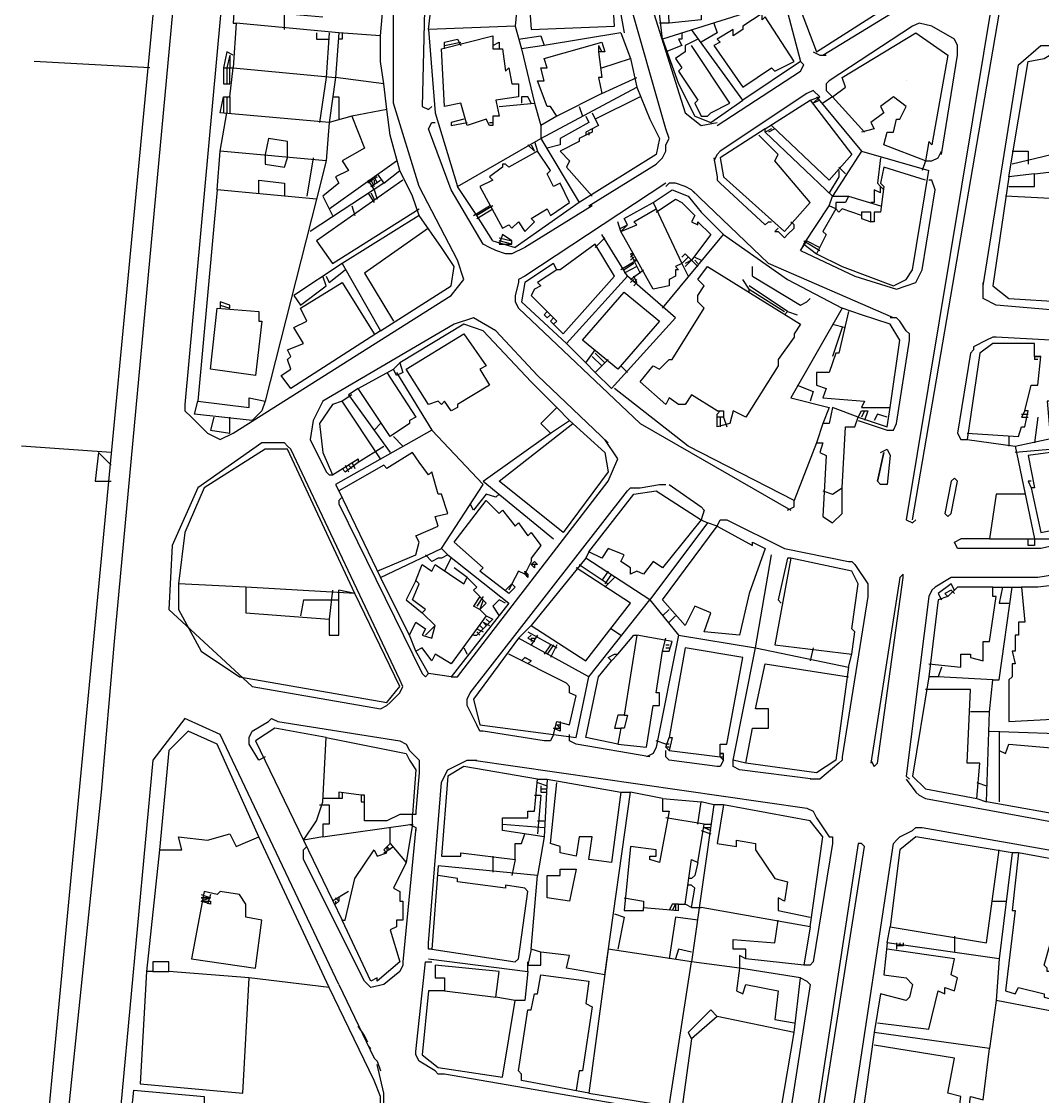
# Model space of a CAD drawing. Extents: x 636135 to 636995, y 811025 to 813508.
# Drawn here: x 636195 to 636513.5, y 812115 to 812450.5 of the extents above; entities that cross this region are included whole.
import ezdxf

# ---------------------------------------------------------------- set-up
doc = ezdxf.new("R2010")
doc.units = 0
for name, color, linetype in [('BLOCK', 7, 'CONTINUOUS'), ('BUILD', 3, 'CONTINUOUS'), ('ROADFAC', 4, 'CONTINUOUS')]:
    doc.layers.add(name, color=color, linetype=linetype)

msp = doc.modelspace()

# ---------------------------------------------------------------- linework, layer by layer
at = {"layer": 'BLOCK'}
for points in [[(636262, 812506), (636246, 812331)], [(636330, 812506), (636321, 812467), (636320, 812424)], [(636396, 812412), (636397, 812414), (636396, 812417), (636384, 812459), (636387, 812506)], [(636397, 812506), (636395, 812506), (636395, 812504), (636391, 812457), (636402, 812422), (636407, 812418), (636412, 812419)], [(636311, 812425), (636311, 812443), (636311, 812459)], [(636445, 812440), (636468, 812454)], [(636473, 812449), (636447, 812432)], [(636479, 812449), (636475, 812450), (636473, 812449)], [(636486, 812445), (636479, 812449)], [(636487, 812440), (636487, 812443), (636486, 812445)], [(636442, 812441), (636444, 812440), (636446, 812440)], [(636506, 812437), (636513, 812443), (636521, 812443)], [(636438, 812435), (636439, 812437), (636438, 812438)], [(636482, 812409), (636487, 812440)], [(636495, 812368), (636506, 812437)], [(636412, 812418), (636438, 812435)], [(636447, 812432), (636446, 812431), (636446, 812429)], [(636440, 812428), (636413, 812410)], [(636444, 812427), (636442, 812429), (636440, 812428)], [(636446, 812429), (636448, 812427)], [(636331, 812376), (636319, 812399), (636311, 812425)], [(636320, 812424), (636322, 812423), (636323, 812424)], [(636339, 812381), (636329, 812398), (636322, 812417), (636323, 812419), (636324, 812419)], [(636393, 812406), (636395, 812408), (636396, 812410)], [(636396, 812410), (636396, 812412)], [(636413, 812410), (636412, 812409), (636411, 812407)], [(636479, 812407), (636481, 812408), (636482, 812410)], [(636411, 812408), (636412, 812402)], [(636477, 812407), (636479, 812407)], [(636373, 812393), (636372, 812393), (636393, 812406)], [(636396, 812400), (636352, 812371)], [(636399, 812400), (636397, 812400), (636396, 812399)], [(636402, 812399), (636399, 812400)], [(636412, 812402), (636412, 812401), (636413, 812400)], [(636413, 812400), (636427, 812387)], [(636480, 812398), (636479, 812401), (636478, 812401)], [(636405, 812397), (636404, 812398), (636402, 812399)], [(636467, 812358), (636428, 812375), (636404, 812398)], [(636476, 812373), (636480, 812398)], [(636373, 812393), (636352, 812380)], [(636427, 812387), (636428, 812388), (636429, 812388)], [(636436, 812386), (636436, 812387), (636435, 812388)], [(636431, 812386), (636430, 812385), (636431, 812385)], [(636431, 812385), (636433, 812383)], [(636433, 812383), (636433, 812383), (636434, 812384)], [(636436, 812386), (636434, 812384)], [(636343, 812379), (636341, 812380), (636339, 812381)], [(636352, 812380), (636348, 812378), (636346, 812378)], [(636438, 812379), (636440, 812382)], [(636439, 812381), (636438, 812379)], [(636346, 812378), (636343, 812379)], [(636438, 812379), (636455, 812371), (636468, 812367), (636474, 812369), (636476, 812373)], [(636329, 812365), (636333, 812370), (636331, 812376)], [(636352, 812371), (636350, 812370), (636350, 812369)], [(636350, 812369), (636349, 812365)], [(636499, 812362), (636495, 812364), (636495, 812369)], [(636261, 812322), (636329, 812365)], [(636349, 812365), (636349, 812363), (636350, 812361)], [(636350, 812361), (636388, 812325), (636435, 812298)], [(636522, 812360), (636499, 812362)], [(636343, 812354), (636336, 812358), (636330, 812356)], [(636469, 812357), (636468, 812358), (636466, 812358)], [(636471, 812354), (636469, 812357)], [(636541, 812357), (636516, 812351), (636499, 812352)], [(636330, 812356), (636289, 812332)], [(636378, 812319), (636356, 812340), (636343, 812354)], [(636472, 812351), (636472, 812353), (636471, 812354)], [(636468, 812325), (636472, 812351)], [(636496, 812351), (636492, 812349)], [(636499, 812352), (636498, 812352), (636496, 812351)], [(636491, 812347), (636487, 812322)], [(636492, 812349), (636492, 812348), (636491, 812347)], [(636246, 812331), (636246, 812329), (636248, 812327)], [(636289, 812332), (636286, 812326), (636285, 812320)], [(636248, 812327), (636253, 812322)], [(636456, 812326), (636465, 812323)], [(636465, 812323), (636467, 812323), (636468, 812325)], [(636253, 812322), (636257, 812320), (636261, 812322)], [(636285, 812320), (636290, 812310)], [(636378, 812307), (636381, 812314), (636377, 812320)], [(636487, 812322), (636488, 812320), (636490, 812320)], [(636270, 812319), (636250, 812305)], [(636272, 812319), (636271, 812319), (636270, 812319)], [(636278, 812318), (636277, 812319), (636272, 812319)], [(636279, 812317), (636278, 812318), (636277, 812319)], [(636313, 812245), (636279, 812317)], [(636290, 812310), (636291, 812309), (636292, 812309)], [(636331, 812246), (636378, 812307)], [(636388, 812305), (636394, 812306)], [(636394, 812306), (636395, 812306), (636396, 812306)], [(636397, 812306), (636407, 812299)], [(636250, 812305), (636242, 812287)], [(636335, 812241), (636384, 812304)], [(636384, 812304), (636385, 812305), (636388, 812305)], [(636295, 812302), (636294, 812301), (636294, 812300)], [(636294, 812300), (636320, 812247)], [(636434, 812298), (636436, 812299), (636436, 812301)], [(636569, 812301), (636531, 812290), (636513, 812286), (636487, 812286)], [(636407, 812299), (636408, 812298), (636407, 812295)], [(636412, 812293), (636413, 812295), (636415, 812295)], [(636415, 812295), (636433, 812286), (636453, 812282)], [(636242, 812287), (636241, 812267), (636267, 812243)], [(636487, 812286), (636486, 812288), (636488, 812289)], [(636549, 812284), (636531, 812280), (636512, 812277), (636485, 812277), (636480, 812274)], [(636453, 812282), (636454, 812282), (636455, 812281)], [(636455, 812281), (636459, 812275)], [(636459, 812275), (636459, 812273), (636459, 812271)], [(636480, 812274), (636479, 812273), (636478, 812271)], [(636459, 812271), (636451, 812221)], [(636478, 812271), (636471, 812215)], [(636320, 812247), (636321, 812246), (636322, 812247)], [(636329, 812246), (636330, 812246), (636331, 812246)], [(636267, 812243), (636307, 812236)], [(636313, 812241), (636314, 812243), (636313, 812245)], [(636310, 812238), (636313, 812241)], [(636334, 812237), (636334, 812239), (636335, 812241)], [(636307, 812236), (636309, 812237), (636310, 812238)], [(636337, 812231), (636334, 812237)], [(636257, 812228), (636246, 812233), (636236, 812220)], [(636272, 812232), (636273, 812233), (636275, 812232)], [(636266, 812225), (636266, 812227), (636267, 812229)], [(636267, 812229), (636272, 812232)], [(636275, 812232), (636313, 812226)], [(636339, 812229), (636338, 812229), (636337, 812231)], [(636358, 812226), (636339, 812229)], [(636294, 812150), (636257, 812228)], [(636313, 812226), (636315, 812225), (636316, 812223)], [(636361, 812228), (636360, 812226), (636358, 812226)], [(636368, 812225), (636366, 812226), (636366, 812228)], [(636271, 812221), (636269, 812220), (636266, 812225)], [(636316, 812223), (636319, 812220)], [(636391, 812221), (636368, 812225)], [(636393, 812224), (636392, 812222), (636390, 812221)], [(636397, 812220), (636396, 812221), (636396, 812223)], [(636236, 812220), (636224, 812091)], [(636319, 812220), (636319, 812219), (636319, 812216)], [(636328, 812217), (636334, 812220)], [(636334, 812220), (636335, 812220), (636337, 812220)], [(636336, 812220), (636440, 812205)], [(636412, 812218), (636397, 812220)], [(636414, 812220), (636413, 812218), (636412, 812218)], [(636419, 812217), (636417, 812218), (636417, 812220)], [(636450, 812219), (636444, 812214)], [(636451, 812221), (636451, 812220), (636450, 812219)], [(636319, 812216), (636318, 812204)], [(636326, 812213), (636327, 812215), (636328, 812217)], [(636442, 812214), (636419, 812217)], [(636322, 812163), (636326, 812213)], [(636444, 812214), (636443, 812214), (636441, 812214)], [(636471, 812215), (636471, 812215), (636472, 812214)], [(636471, 812214), (636474, 812210)], [(636474, 812210), (636475, 812209), (636477, 812208)], [(636477, 812208), (636575, 812190)], [(636318, 812204), (636318, 812203), (636317, 812203)], [(636440, 812205), (636442, 812204), (636443, 812202)], [(636443, 812202), (636447, 812196)], [(636318, 812199), (636314, 812157)], [(636316, 812200), (636318, 812199), (636318, 812198)], [(636473, 812198), (636474, 812199), (636476, 812199)], [(636476, 812199), (636578, 812181)], [(636447, 812196), (636448, 812196), (636448, 812194)], [(636467, 812194), (636468, 812195), (636469, 812196)], [(636469, 812196), (636473, 812198)], [(636283, 812189), (636283, 812192), (636284, 812193)], [(636448, 812194), (636442, 812157)], [(636454, 812108), (636467, 812194)], [(636302, 812151), (636283, 812189)], [(636323, 812161), (636322, 812161), (636322, 812163)], [(636314, 812157), (636314, 812156), (636313, 812154)], [(636318, 812129), (636321, 812157)], [(636321, 812157), (636322, 812157), (636323, 812157)], [(636442, 812157), (636441, 812156), (636439, 812156)], [(636313, 812154), (636308, 812150)], [(636438, 812152), (636440, 812151), (636441, 812150)], [(636294, 812150), (636305, 812127)], [(636308, 812150), (636304, 812149), (636302, 812151)], [(636441, 812150), (636435, 812111)], [(636303, 812132), (636302, 812134), (636300, 812137)], [(636304, 812130), (636303, 812131)], [(636319, 812126), (636318, 812128), (636318, 812129)], [(636305, 812127), (636306, 812126), (636307, 812123)], [(636308, 812107), (636308, 812116), (636306, 812125)], [(636324, 812123), (636319, 812126)], [(636327, 812122), (636325, 812122), (636324, 812123)], [(636425, 812105), (636327, 812122)]]:
    msp.add_lwpolyline(points, dxfattribs=at)
at = {"layer": 'BUILD'}
for points in [[(636395, 812445), (636393, 812462), (636393, 812478)], [(636429, 812475), (636433, 812457), (636395, 812445)], [(636396, 812474), (636406, 812474), (636406, 812472), (636421, 812472), (636422, 812457), (636416, 812457), (636416, 812454), (636407, 812453), (636407, 812451), (636397, 812450), (636396, 812474)], [(636302, 812461), (636303, 812469), (636286, 812471), (636285, 812460), (636282, 812460), (636282, 812464), (636280, 812464), (636280, 812461), (636278, 812461), (636278, 812464), (636262, 812465), (636261, 812450), (636262, 812450)], [(636307, 812446), (636308, 812458), (636309, 812472)], [(636322, 812448), (636323, 812457), (636325, 812472)], [(636381, 812467), (636351, 812470), (636349, 812449)], [(636381, 812467), (636381, 812458), (636383, 812447)], [(636465, 812469), (636446, 812470), (636447, 812462), (636441, 812460), (636439, 812466), (636434, 812465), (636443, 812441), (636468, 812457), (636465, 812469)], [(636379, 812465), (636367, 812464), (636367, 812462), (636363, 812462), (636363, 812464), (636353, 812463), (636354, 812448), (636380, 812449), (636379, 812465)], [(636433, 812457), (636438, 812438), (636420, 812426)], [(636277, 812448), (636277, 812453), (636289, 812452)], [(636436, 812438), (636427, 812452), (636426, 812451), (636426, 812453), (636420, 812449), (636420, 812448), (636417, 812446), (636417, 812448), (636412, 812445), (636413, 812444), (636411, 812443), (636420, 812430), (636429, 812436), (636430, 812435), (636436, 812438)], [(636294, 812447), (636262, 812450), (636261, 812436), (636293, 812433)], [(636287, 812447), (636287, 812445), (636291, 812445)], [(636291, 812447), (636290, 812433)], [(636307, 812446), (636294, 812447), (636293, 812433)], [(636295, 812447), (636295, 812445), (636294, 812445)], [(636349, 812449), (636322, 812448)], [(636322, 812448), (636324, 812422), (636331, 812399)], [(636349, 812449), (636351, 812442)], [(636382, 812447), (636358, 812443)], [(636382, 812447), (636385, 812439), (636387, 812430)], [(636397, 812450), (636394, 812450)], [(636401, 812447), (636401, 812445), (636400, 812445), (636401, 812443), (636396, 812441)], [(636405, 812421), (636410, 812419), (636420, 812426), (636404, 812448)], [(636411, 812450), (636412, 812447), (636407, 812444)], [(636458, 812416), (636448, 812427), (636452, 812430), (636451, 812433), (636474, 812447), (636484, 812440), (636479, 812412), (636478, 812413), (636477, 812407), (636464, 812412), (636465, 812416), (636467, 812416), (636468, 812420), (636469, 812420), (636471, 812424), (636467, 812427), (636463, 812424), (636464, 812422), (636460, 812419), (636461, 812417), (636457, 812416)], [(636308, 812431), (636307, 812438), (636307, 812446)], [(636326, 812442), (636342, 812446), (636342, 812442), (636345, 812442), (636346, 812435), (636347, 812436), (636348, 812431), (636350, 812431), (636350, 812427), (636343, 812426), (636344, 812421), (636342, 812421), (636342, 812418), (636341, 812418), (636340, 812420), (636334, 812418), (636332, 812425), (636327, 812424), (636326, 812442)], [(636327, 812442), (636327, 812444), (636331, 812445), (636332, 812443)], [(636327, 812443), (636332, 812444)], [(636342, 812443), (636344, 812444), (636344, 812442)], [(636350, 812445), (636357, 812446), (636358, 812443)], [(636358, 812439), (636376, 812444), (636377, 812441), (636375, 812441), (636376, 812433), (636375, 812433), (636376, 812428), (636362, 812421), (636360, 812424), (636359, 812424), (636356, 812432), (636358, 812432), (636357, 812436), (636359, 812436), (636358, 812439)], [(636395, 812445), (636400, 812431), (636405, 812421)], [(636406, 812445), (636402, 812443), (636402, 812441), (636399, 812439), (636401, 812436), (636400, 812435), (636406, 812426), (636405, 812425), (636407, 812421), (636409, 812421), (636410, 812422), (636410, 812422), (636416, 812425), (636404, 812443)], [(636261, 812440), (636259, 812441), (636258, 812436), (636261, 812436)], [(636358, 812443), (636351, 812442), (636355, 812425)], [(636375, 812443), (636376, 812441)], [(636375, 812443), (636375, 812441)], [(636509, 812438), (636514, 812439), (636519, 812442)], [(636260, 812440), (636259, 812436)], [(636260, 812440), (636260, 812436)], [(636376, 812436), (636385, 812439)], [(636503, 812402), (636509, 812438)], [(636291, 812419), (636257, 812422), (636258, 812427), (636260, 812427), (636261, 812436)], [(636258, 812436), (636258, 812431), (636260, 812431)], [(636259, 812436), (636259, 812431)], [(636260, 812431), (636260, 812436)], [(636290, 812433), (636288, 812419)], [(636309, 812423), (636308, 812431), (636293, 812433), (636291, 812419)], [(636376, 812428), (636387, 812433)], [(636471, 812432), (636471, 812432)], [(636258, 812427), (636258, 812422)], [(636259, 812427), (636259, 812422)], [(636260, 812427), (636260, 812422)], [(636292, 812427), (636294, 812427), (636294, 812420)], [(636354, 812425), (636353, 812427), (636351, 812427), (636351, 812425)], [(636357, 812414), (636387, 812430)], [(636388, 812427), (636374, 812420), (636375, 812418), (636371, 812416), (636371, 812415), (636369, 812414), (636369, 812413), (636363, 812410), (636366, 812407), (636365, 812405), (636373, 812396)], [(636387, 812430), (636391, 812420), (636394, 812414)], [(636443, 812427), (636457, 812410), (636448, 812396), (636427, 812416), (636427, 812417)], [(636441, 812426), (636444, 812427)], [(636444, 812427), (636442, 812425)], [(636448, 812427), (636445, 812425)], [(636344, 812424), (636355, 812425)], [(636355, 812425), (636357, 812418)], [(636369, 812424), (636370, 812421)], [(636427, 812417), (636441, 812426), (636454, 812409), (636447, 812401), (636429, 812418)], [(636444, 812426), (636442, 812425)], [(636291, 812419), (636290, 812407), (636257, 812410), (636259, 812422)], [(636309, 812423), (636298, 812421), (636302, 812411), (636295, 812407), (636297, 812404), (636293, 812402), (636294, 812400), (636289, 812396), (636292, 812390)], [(636298, 812421), (636291, 812419)], [(636313, 812404), (636310, 812415), (636309, 812423)], [(636333, 812420), (636329, 812419), (636329, 812418), (636334, 812419)], [(636362, 812421), (636357, 812418)], [(636371, 812421), (636372, 812419), (636363, 812414), (636363, 812412), (636359, 812411)], [(636373, 812422), (636374, 812420)], [(636536, 812420), (636521, 812410), (636504, 812406)], [(636341, 812419), (636342, 812419)], [(636357, 812418), (636357, 812414)], [(636373, 812417), (636373, 812416), (636371, 812415)], [(636427, 812417), (636413, 812408), (636414, 812402), (636433, 812385), (636441, 812394), (636430, 812407), (636431, 812409), (636425, 812415)], [(636429, 812417), (636427, 812416)], [(636430, 812417), (636428, 812416)], [(636278, 812408), (636278, 812413), (636272, 812414), (636271, 812409)], [(636331, 812399), (636357, 812414), (636369, 812394)], [(636394, 812414), (636393, 812409), (636369, 812394)], [(636372, 812416), (636372, 812415)], [(636287, 812395), (636256, 812398), (636257, 812410)], [(636356, 812410), (636347, 812405), (636346, 812406), (636345, 812406), (636345, 812405), (636341, 812402), (636342, 812401), (636338, 812399), (636345, 812386), (636347, 812387), (636348, 812386), (636350, 812388), (636352, 812385), (636355, 812388), (636354, 812389), (636359, 812392), (636360, 812390), (636366, 812394), (636363, 812400), (636361, 812399), (636359, 812403), (636360, 812404), (636356, 812410)], [(636353, 812412), (636355, 812410)], [(636354, 812412), (636355, 812410)], [(636355, 812413), (636356, 812410)], [(636457, 812410), (636478, 812404)], [(636504, 812410), (636509, 812410), (636509, 812406)], [(636271, 812409), (636271, 812406), (636277, 812405), (636278, 812408)], [(636286, 812408), (636284, 812396)], [(636290, 812407), (636287, 812395)], [(636291, 812392), (636312, 812407)], [(636463, 812408), (636462, 812400), (636463, 812399)], [(636477, 812407), (636476, 812404)], [(636308, 812400), (636313, 812404)], [(636319, 812390), (636317, 812396), (636313, 812404)], [(636477, 812401), (636464, 812405), (636463, 812400), (636464, 812399), (636463, 812391), (636461, 812391), (636461, 812388), (636460, 812388), (636460, 812391), (636457, 812391), (636457, 812390), (636451, 812392), (636450, 812391), (636449, 812392), (636445, 812385), (636446, 812384), (636443, 812378)], [(636450, 812405), (636452, 812403)], [(636450, 812404), (636450, 812403)], [(636473, 812373), (636478, 812404)], [(636511, 812403), (636520, 812404)], [(636269, 812397), (636269, 812401), (636277, 812400), (636277, 812396)], [(636308, 812400), (636285, 812385)], [(636314, 812401), (636287, 812382), (636292, 812375), (636319, 812392)], [(636306, 812402), (636303, 812400)], [(636303, 812401), (636305, 812398)], [(636304, 812399), (636307, 812401)], [(636304, 812401), (636305, 812399)], [(636305, 812402), (636306, 812400)], [(636305, 812401), (636305, 812400)], [(636306, 812403), (636308, 812400)], [(636450, 812402), (636447, 812397)], [(636450, 812403), (636450, 812402)], [(636503, 812402), (636498, 812368), (636503, 812364), (636520, 812363), (636525, 812366), (636520, 812395), (636502, 812396)], [(636503, 812399), (636511, 812399), (636511, 812403), (636503, 812402)], [(636256, 812398), (636250, 812332)], [(636303, 812397), (636305, 812394)], [(636304, 812397), (636305, 812395)], [(636305, 812398), (636306, 812395)], [(636342, 812382), (636337, 812390), (636331, 812399)], [(636392, 812394), (636398, 812398), (636403, 812396)], [(636463, 812397), (636461, 812398)], [(636461, 812398), (636461, 812394)], [(636464, 812398), (636463, 812399)], [(636463, 812397), (636463, 812399)], [(636287, 812395), (636271, 812332)], [(636369, 812394), (636349, 812380)], [(636392, 812394), (636401, 812375), (636399, 812374), (636400, 812373), (636399, 812373), (636399, 812371), (636397, 812370), (636397, 812368), (636392, 812367), (636382, 812385), (636387, 812387), (636386, 812388), (636393, 812392)], [(636383, 812389), (636392, 812394)], [(636393, 812391), (636399, 812395), (636401, 812394), (636405, 812390), (636404, 812388), (636406, 812387), (636406, 812388), (636410, 812384), (636404, 812376), (636402, 812378), (636401, 812377)], [(636403, 812396), (636407, 812391), (636414, 812384)], [(636448, 812396), (636453, 812396), (636452, 812394), (636449, 812394), (636449, 812392), (636447, 812393), (636448, 812396)], [(636453, 812396), (636463, 812393)], [(636461, 812394), (636460, 812394)], [(636319, 812390), (636295, 812375), (636307, 812354), (636329, 812368), (636330, 812374)], [(636298, 812393), (636299, 812390)], [(636330, 812374), (636326, 812380), (636319, 812390)], [(636336, 812390), (636341, 812393)], [(636342, 812393), (636337, 812390)], [(636337, 812389), (636342, 812392)], [(636439, 812381), (636447, 812393)], [(636457, 812391), (636457, 812389)], [(636382, 812385), (636381, 812388)], [(636382, 812386), (636384, 812387)], [(636382, 812385), (636384, 812387)], [(636384, 812387), (636383, 812389)], [(636457, 812389), (636460, 812388)], [(636322, 812386), (636302, 812372), (636311, 812357)], [(636348, 812381), (636348, 812382), (636345, 812384), (636344, 812381), (636348, 812381)], [(636362, 812373), (636361, 812375), (636352, 812369), (636351, 812363), (636365, 812350), (636384, 812371), (636376, 812384)], [(636395, 812361), (636414, 812384)], [(636414, 812384), (636434, 812370), (636451, 812361)], [(636342, 812382), (636349, 812380)], [(636344, 812383), (636348, 812382)], [(636348, 812381), (636344, 812382)], [(636374, 812381), (636363, 812373), (636362, 812373), (636356, 812369), (636357, 812368), (636355, 812367), (636354, 812365), (636362, 812357), (636361, 812356), (636364, 812353), (636380, 812371), (636374, 812381)], [(636374, 812380), (636377, 812383)], [(636439, 812382), (636444, 812379)], [(636439, 812381), (636443, 812378)], [(636440, 812382), (636444, 812380)], [(636386, 812378), (636385, 812378)], [(636386, 812378), (636385, 812377)], [(636385, 812378), (636388, 812372)], [(636386, 812377), (636385, 812376)], [(636403, 812377), (636401, 812375)], [(636405, 812377), (636407, 812376)], [(636443, 812378), (636451, 812374), (636467, 812368), (636471, 812370), (636473, 812373)], [(636295, 812375), (636280, 812365), (636282, 812362), (636290, 812368), (636289, 812371)], [(636290, 812371), (636291, 812369), (636296, 812373)], [(636387, 812376), (636382, 812373)], [(636386, 812375), (636383, 812373)], [(636387, 812374), (636383, 812372)], [(636385, 812370), (636389, 812373)], [(636387, 812376), (636386, 812376)], [(636401, 812375), (636403, 812371)], [(636404, 812376), (636402, 812375)], [(636404, 812376), (636402, 812374)], [(636404, 812376), (636406, 812374)], [(636405, 812376), (636406, 812375)], [(636406, 812365), (636408, 812368), (636406, 812370), (636409, 812374), (636438, 812356), (636436, 812353), (636436, 812352), (636431, 812345), (636431, 812343), (636421, 812327), (636417, 812329)], [(636423, 812371), (636423, 812372), (636423, 812374)], [(636399, 812358), (636384, 812371)], [(636385, 812369), (636386, 812370)], [(636387, 812369), (636386, 812371)], [(636386, 812369), (636387, 812370)], [(636422, 812367), (636420, 812370)], [(636423, 812371), (636438, 812362)], [(636307, 812354), (636279, 812336), (636276, 812340), (636279, 812342), (636278, 812345), (636279, 812346), (636278, 812348), (636283, 812350), (636280, 812355), (636284, 812357), (636282, 812361), (636295, 812369), (636305, 812353)], [(636386, 812368), (636387, 812369)], [(636434, 812360), (636422, 812368)], [(636422, 812366), (636422, 812367)], [(636422, 812367), (636433, 812360)], [(636260, 812361), (636260, 812362), (636257, 812363), (636257, 812361)], [(636381, 812342), (636370, 812351), (636383, 812366), (636394, 812357), (636381, 812342)], [(636407, 812362), (636406, 812363), (636406, 812365)], [(636438, 812362), (636440, 812363), (636441, 812364)], [(636256, 812361), (636269, 812360), (636269, 812357), (636270, 812357), (636268, 812340), (636254, 812342), (636256, 812361)], [(636257, 812362), (636260, 812361)], [(636359, 812360), (636358, 812359)], [(636388, 812338), (636392, 812343), (636394, 812342), (636397, 812345), (636398, 812345), (636408, 812361), (636407, 812362)], [(636433, 812359), (636434, 812360)], [(636434, 812360), (636437, 812359)], [(636451, 812361), (636435, 812333), (636447, 812330), (636445, 812325)], [(636453, 812360), (636450, 812347), (636449, 812347), (636447, 812341), (636443, 812341), (636443, 812337), (636446, 812336), (636445, 812333), (636458, 812332), (636457, 812330), (636466, 812330), (636469, 812351), (636466, 812356)], [(636466, 812356), (636457, 812359), (636451, 812361)], [(636359, 812358), (636358, 812359)], [(636359, 812358), (636360, 812359)], [(636361, 812356), (636360, 812357), (636361, 812358)], [(636379, 812336), (636399, 812358)], [(636362, 812330), (636354, 812338), (636339, 812354), (636333, 812356), (636313, 812344)], [(636315, 812342), (636333, 812353), (636340, 812343), (636338, 812342), (636341, 812337), (636331, 812331), (636331, 812330), (636329, 812329), (636327, 812332), (636326, 812331), (636325, 812332), (636322, 812331), (636315, 812342)], [(636448, 812356), (636452, 812355)], [(636451, 812355), (636448, 812346)], [(636365, 812350), (636371, 812344)], [(636490, 812322), (636506, 812321), (636507, 812324), (636508, 812324), (636509, 812329), (636508, 812329), (636510, 812337), (636512, 812337), (636513, 812346), (636511, 812346), (636511, 812350), (636498, 812350), (636494, 812347), (636490, 812320), (636505, 812318), (636519, 812321), (636518, 812332), (636515, 812332), (636516, 812320)], [(636378, 812345), (636374, 812341), (636371, 812344), (636374, 812348)], [(636374, 812347), (636377, 812344)], [(636311, 812342), (636313, 812344), (636314, 812341), (636312, 812340), (636311, 812342)], [(636373, 812346), (636376, 812343)], [(636382, 812343), (636384, 812341)], [(636448, 812346), (636448, 812346)], [(636511, 812346), (636511, 812345)], [(636511, 812346), (636513, 812346)], [(636512, 812345), (636511, 812345)], [(636309, 812341), (636318, 812327), (636316, 812326), (636316, 812325), (636310, 812321), (636300, 812336), (636311, 812342)], [(636312, 812341), (636323, 812323)], [(636374, 812341), (636379, 812336)], [(636412, 812329), (636404, 812334), (636402, 812331), (636400, 812331), (636397, 812333), (636396, 812331), (636388, 812338)], [(636437, 812337), (636442, 812335), (636441, 812332)], [(636266, 812333), (636271, 812332), (636270, 812329), (636267, 812326), (636249, 812328), (636250, 812332), (636266, 812330), (636266, 812333), (636271, 812332)], [(636298, 812334), (636295, 812332)], [(636300, 812336), (636297, 812334)], [(636297, 812334), (636310, 812316)], [(636436, 812301), (636403, 812318), (636380, 812336)], [(636292, 812331), (636288, 812325), (636289, 812316)], [(636307, 812314), (636295, 812332), (636292, 812331)], [(636366, 812326), (636362, 812330), (636357, 812325), (636360, 812322), (636366, 812326)], [(636456, 812327), (636448, 812330), (636447, 812325), (636445, 812325), (636443, 812319), (636445, 812319), (636444, 812316), (636446, 812315), (636445, 812296)], [(636465, 812324), (636466, 812330)], [(636255, 812327), (636254, 812323), (636260, 812322), (636260, 812327)], [(636417, 812329), (636416, 812325), (636412, 812324)], [(636412, 812327), (636412, 812328), (636413, 812329)], [(636412, 812329), (636414, 812329), (636414, 812327)], [(636412, 812324), (636412, 812327)], [(636414, 812327), (636413, 812327), (636412, 812327)], [(636413, 812327), (636413, 812324)], [(636414, 812327), (636415, 812324)], [(636414, 812327), (636415, 812324)], [(636451, 812297), (636451, 812305), (636452, 812324), (636455, 812324), (636456, 812327)], [(636456, 812327), (636457, 812329), (636459, 812329), (636458, 812326)], [(636456, 812327), (636465, 812324)], [(636458, 812329), (636457, 812327)], [(636465, 812327), (636462, 812328), (636461, 812326)], [(636508, 812329), (636507, 812327), (636509, 812327)], [(636507, 812328), (636509, 812328)], [(636512, 812327), (636511, 812319)], [(636326, 812286), (636339, 812306), (636323, 812323), (636293, 812306), (636294, 812304)], [(636307, 812325), (636305, 812323)], [(636366, 812326), (636377, 812316), (636378, 812310), (636364, 812291), (636344, 812307), (636367, 812325)], [(636311, 812321), (636314, 812318)], [(636339, 812307), (636360, 812322)], [(636503, 812321), (636503, 812318)], [(636299, 812272), (636278, 812317), (636271, 812317), (636252, 812305), (636246, 812291), (636244, 812275)], [(636289, 812316), (636292, 812309), (636300, 812314), (636300, 812313), (636308, 812318)], [(636306, 812279), (636318, 812284), (636319, 812288), (636318, 812290), (636325, 812293), (636324, 812296), (636328, 812297), (636326, 812303), (636325, 812303), (636323, 812310), (636322, 812309), (636319, 812313), (636319, 812313), (636317, 812316), (636309, 812311), (636308, 812312), (636294, 812304), (636307, 812277)], [(636443, 812319), (636436, 812301)], [(636505, 812318), (636511, 812289)], [(636517, 812317), (636505, 812316)], [(636530, 812292), (636528, 812292), (636524, 812308), (636523, 812308), (636521, 812315), (636516, 812314), (636516, 812316), (636509, 812315), (636511, 812305), (636510, 812305), (636513, 812291), (636528, 812294)], [(636296, 812310), (636300, 812313)], [(636298, 812313), (636299, 812311)], [(636300, 812314), (636300, 812313)], [(636295, 812311), (636296, 812310)], [(636296, 812312), (636297, 812310)], [(636297, 812312), (636298, 812311)], [(636339, 812307), (636361, 812289)], [(636510, 812307), (636509, 812307), (636510, 812305)], [(636344, 812303), (636343, 812302), (636340, 812303), (636336, 812298), (636335, 812300)], [(636372, 812285), (636386, 812303), (636393, 812304), (636407, 812295), (636395, 812280), (636392, 812282), (636389, 812278), (636387, 812279)], [(636445, 812304), (636448, 812303), (636451, 812305)], [(636508, 812303), (636499, 812303), (636497, 812289), (636511, 812289), (636511, 812287), (636509, 812287), (636509, 812289)], [(636340, 812301), (636344, 812297), (636345, 812298), (636349, 812293), (636350, 812294), (636353, 812290), (636354, 812291), (636357, 812287), (636354, 812283), (636354, 812282), (636352, 812278), (636350, 812279), (636348, 812275), (636349, 812274), (636347, 812272), (636338, 812279), (636339, 812280), (636330, 812288), (636340, 812301)], [(636445, 812296), (636448, 812294), (636451, 812297)], [(636407, 812295), (636409, 812294), (636391, 812270)], [(636395, 812270), (636412, 812293), (636423, 812287), (636423, 812288), (636427, 812286), (636422, 812272), (636419, 812259), (636408, 812260), (636410, 812266), (636405, 812268), (636402, 812262), (636395, 812270)], [(636412, 812293), (636409, 812294)], [(636307, 812277), (636326, 812286)], [(636326, 812286), (636328, 812284)], [(636385, 812280), (636382, 812282), (636383, 812284), (636378, 812286), (636376, 812283), (636372, 812285), (636371, 812283)], [(636497, 812289), (636488, 812289)], [(636511, 812289), (636516, 812289)], [(636328, 812284), (636347, 812269), (636329, 812246), (636322, 812247), (636318, 812254)], [(636328, 812284), (636326, 812283), (636325, 812283), (636323, 812282), (636321, 812284)], [(636327, 812279), (636329, 812283)], [(636371, 812283), (636354, 812262), (636371, 812251), (636385, 812269), (636368, 812280)], [(636372, 812246), (636391, 812270), (636371, 812283)], [(636391, 812270), (636400, 812259), (636424, 812255), (636429, 812284)], [(636435, 812283), (636430, 812256), (636454, 812253), (636455, 812260), (636454, 812261), (636456, 812275), (636454, 812279), (636435, 812283)], [(636435, 812283), (636434, 812283), (636431, 812270), (636432, 812269)], [(636316, 812259), (636318, 812263), (636321, 812261), (636320, 812259), (636323, 812258), (636324, 812262), (636320, 812266), (636321, 812267), (636317, 812270), (636319, 812275), (636318, 812276), (636320, 812281), (636323, 812279), (636324, 812281), (636333, 812275), (636334, 812277), (636337, 812274), (636336, 812273), (636340, 812269), (636338, 812267), (636340, 812265), (636329, 812250), (636324, 812253), (636323, 812251), (636320, 812255), (636318, 812254), (636316, 812259)], [(636334, 812277), (636330, 812280)], [(636354, 812281), (636355, 812282), (636356, 812281), (636354, 812281)], [(636355, 812280), (636354, 812281)], [(636355, 812281), (636355, 812280)], [(636369, 812281), (636378, 812275)], [(636387, 812279), (636385, 812278), (636385, 812280)], [(636316, 812259), (636307, 812277)], [(636318, 812276), (636315, 812270)], [(636352, 812279), (636352, 812278), (636353, 812277), (636352, 812279)], [(636352, 812279), (636353, 812278)], [(636353, 812278), (636353, 812277)], [(636378, 812279), (636376, 812276)], [(636379, 812278), (636377, 812275)], [(636380, 812277), (636377, 812274)], [(636533, 812278), (636530, 812276), (636512, 812274), (636507, 812274), (636508, 812263), (636506, 812263), (636506, 812259), (636505, 812259), (636505, 812254), (636504, 812254), (636505, 812250), (636504, 812250), (636504, 812246), (636503, 812245), (636503, 812232), (636540, 812234), (636539, 812241), (636538, 812241), (636537, 812249), (636536, 812249), (636534, 812258), (636533, 812258), (636530, 812276)], [(636265, 812274), (636244, 812275), (636244, 812267)], [(636263, 812246), (636309, 812238), (636313, 812243), (636299, 812272), (636294, 812273)], [(636299, 812272), (636265, 812274), (636265, 812266), (636291, 812264), (636291, 812259), (636294, 812259), (636294, 812273)], [(636292, 812273), (636291, 812264)], [(636348, 812275), (636346, 812273)], [(636348, 812275), (636347, 812273)], [(636478, 812250), (636488, 812249), (636488, 812253), (636491, 812253), (636491, 812252), (636495, 812251), (636495, 812257), (636497, 812257), (636499, 812271), (636498, 812271), (636498, 812274), (636487, 812274)], [(636486, 812273), (636485, 812275), (636481, 812272), (636482, 812270)], [(636487, 812274), (636484, 812271), (636481, 812270)], [(636486, 812272), (636485, 812273), (636483, 812272), (636484, 812271)], [(636498, 812274), (636504, 812274)], [(636498, 812245), (636500, 812245), (636504, 812274), (636507, 812274)], [(636501, 812274), (636500, 812269)], [(636504, 812274), (636507, 812274)], [(636283, 812270), (636282, 812265)], [(636283, 812270), (636294, 812270)], [(636315, 812270), (636320, 812266)], [(636338, 812271), (636336, 812268)], [(636339, 812271), (636337, 812268)], [(636339, 812270), (636338, 812267)], [(636340, 812269), (636338, 812267)], [(636346, 812269), (636344, 812270), (636342, 812268), (636344, 812265)], [(636481, 812270), (636478, 812246)], [(636500, 812269), (636503, 812269)], [(636244, 812267), (636251, 812254), (636263, 812246)], [(636338, 812267), (636336, 812268)], [(636397, 812267), (636395, 812265)], [(636337, 812259), (636342, 812264)], [(636339, 812263), (636341, 812262)], [(636339, 812263), (636340, 812262)], [(636340, 812265), (636342, 812264)], [(636340, 812264), (636341, 812263)], [(636399, 812265), (636397, 812263)], [(636324, 812262), (636321, 812259)], [(636336, 812259), (636337, 812259)], [(636337, 812261), (636339, 812260)], [(636337, 812260), (636338, 812259)], [(636338, 812262), (636339, 812261)], [(636354, 812262), (636350, 812258)], [(636353, 812260), (636362, 812255)], [(636354, 812259), (636353, 812258)], [(636356, 812259), (636354, 812256)], [(636381, 812225), (636371, 812227), (636375, 812246), (636379, 812251), (636378, 812252), (636380, 812253), (636381, 812253), (636386, 812259), (636387, 812259), (636383, 812234), (636381, 812234), (636380, 812230), (636382, 812230), (636381, 812225)], [(636379, 812261), (636382, 812259)], [(636381, 812225), (636390, 812224), (636392, 812237), (636394, 812237), (636394, 812241), (636393, 812241), (636395, 812254), (636397, 812254), (636398, 812257), (636387, 812259)], [(636400, 812259), (636393, 812224)], [(636350, 812258), (636336, 812239), (636338, 812231), (636361, 812228), (636362, 812232), (636366, 812231), (636368, 812240), (636366, 812241)], [(636361, 812228), (636368, 812227), (636372, 812246), (636350, 812258)], [(636353, 812258), (636355, 812257)], [(636354, 812258), (636354, 812257)], [(636354, 812258), (636355, 812258)], [(636360, 812256), (636358, 812253)], [(636361, 812256), (636359, 812253)], [(636362, 812256), (636360, 812252)], [(636395, 812254), (636396, 812258)], [(636396, 812256), (636397, 812256)], [(636396, 812256), (636397, 812256)], [(636333, 812255), (636334, 812253)], [(636365, 812244), (636347, 812253)], [(636379, 812251), (636381, 812253)], [(636396, 812255), (636397, 812255)], [(636413, 812221), (636413, 812225), (636415, 812225), (636420, 812252), (636402, 812255), (636397, 812227), (636398, 812227), (636397, 812223), (636397, 812223), (636413, 812221), (636414, 812220), (636414, 812222), (636413, 812222)], [(636421, 812219), (636417, 812220), (636424, 812255)], [(636424, 812255), (636453, 812249)], [(636442, 812255), (636441, 812251)], [(636453, 812249), (636454, 812253)], [(636353, 812250), (636354, 812251), (636352, 812252), (636351, 812251)], [(636352, 812252), (636354, 812251)], [(636453, 812249), (636449, 812220), (636443, 812216), (636421, 812219), (636423, 812230), (636428, 812230), (636428, 812236), (636424, 812236), (636427, 812250), (636453, 812246)], [(636482, 812249), (636481, 812246)], [(636478, 812246), (636473, 812215), (636477, 812211), (636493, 812208), (636494, 812219), (636490, 812219), (636491, 812242), (636477, 812242)], [(636481, 812246), (636478, 812246)], [(636498, 812245), (636481, 812246)], [(636366, 812241), (636366, 812243), (636365, 812244)], [(636497, 812235), (636498, 812245)], [(636383, 812234), (636384, 812234), (636383, 812230), (636382, 812230)], [(636493, 812208), (636496, 812207), (636497, 812235), (636491, 812235)], [(636256, 812225), (636247, 812229), (636241, 812223)], [(636290, 812227), (636274, 812230), (636268, 812226), (636283, 812195), (636287, 812201), (636289, 812207), (636290, 812227)], [(636363, 812232), (636363, 812229), (636361, 812230)], [(636361, 812230), (636363, 812230)], [(636362, 812231), (636363, 812231)], [(636362, 812231), (636363, 812230)], [(636497, 812229), (636527, 812228), (636524, 812202), (636496, 812207)], [(636500, 812229), (636500, 812207)], [(636290, 812227), (636315, 812222), (636316, 812220), (636318, 812217), (636317, 812203), (636313, 812203), (636309, 812201), (636302, 812201), (636302, 812209), (636301, 812209), (636301, 812209), (636294, 812210), (636294, 812208), (636289, 812208)], [(636396, 812225), (636393, 812226)], [(636396, 812224), (636397, 812227)], [(636241, 812223), (636238, 812192)], [(636260, 812197), (636262, 812193), (636269, 812196), (636256, 812225)], [(636397, 812225), (636396, 812225)], [(636397, 812225), (636396, 812225)], [(636397, 812224), (636396, 812224)], [(636397, 812223), (636396, 812224)], [(636500, 812223), (636502, 812222), (636503, 812225), (636526, 812223)], [(636413, 812222), (636414, 812222)], [(636413, 812221), (636414, 812221)], [(636358, 812196), (636345, 812198), (636345, 812202), (636353, 812202), (636353, 812204), (636355, 812204), (636356, 812214), (636333, 812218), (636328, 812215), (636326, 812190), (636332, 812190), (636332, 812191), (636349, 812189), (636349, 812194), (636351, 812194), (636352, 812197)], [(636356, 812214), (636359, 812214)], [(636356, 812213), (636359, 812212)], [(636357, 812212), (636357, 812210)], [(636359, 812214), (636358, 812196)], [(636359, 812214), (636382, 812210), (636379, 812188), (636372, 812189), (636373, 812196), (636369, 812196), (636368, 812190), (636363, 812191), (636363, 812193), (636360, 812194), (636362, 812213)], [(636493, 812213), (636496, 812212)], [(636295, 812210), (636295, 812208), (636294, 812208)], [(636301, 812209), (636301, 812207), (636302, 812207)], [(636355, 812209), (636357, 812209)], [(636357, 812209), (636356, 812197)], [(636357, 812211), (636359, 812211)], [(636357, 812210), (636359, 812210)], [(636357, 812210), (636359, 812210)], [(636377, 812153), (636385, 812210)], [(636382, 812210), (636385, 812210)], [(636395, 812208), (636385, 812210)], [(636288, 812206), (636291, 812206), (636291, 812200), (636289, 812200), (636289, 812196), (636283, 812195)], [(636395, 812208), (636395, 812204), (636397, 812204), (636394, 812188), (636391, 812189), (636391, 812190), (636393, 812190), (636393, 812192), (636385, 812193), (636383, 812173), (636389, 812173), (636389, 812174), (636400, 812173), (636400, 812175), (636402, 812175), (636404, 812189), (636406, 812188), (636408, 812200), (636396, 812202)], [(636395, 812208), (636407, 812207)], [(636411, 812206), (636404, 812157)], [(636406, 812200), (636407, 812207)], [(636411, 812206), (636407, 812207)], [(636414, 812206), (636411, 812206)], [(636441, 812168), (636445, 812196), (636441, 812201), (636414, 812206), (636412, 812194), (636418, 812193), (636418, 812195), (636424, 812194), (636424, 812192), (636430, 812183), (636434, 812182), (636433, 812176), (636431, 812177), (636431, 812173), (636441, 812171)], [(636289, 812196), (636317, 812200), (636317, 812203)], [(636310, 812194), (636310, 812199)], [(636317, 812200), (636315, 812188)], [(636345, 812200), (636358, 812199)], [(636356, 812201), (636358, 812201)], [(636408, 812200), (636410, 812200)], [(636408, 812199), (636410, 812199)], [(636408, 812199), (636410, 812198)], [(636238, 812192), (636245, 812192), (636244, 812196)], [(636244, 812196), (636253, 812195), (636260, 812197)], [(636291, 812149), (636269, 812196)], [(636358, 812196), (636356, 812184)], [(636407, 812198), (636410, 812197)], [(636504, 812191), (636474, 812196), (636469, 812192), (636466, 812168), (636496, 812163), (636500, 812192)], [(636238, 812192), (636234, 812154)], [(636283, 812195), (636295, 812170)], [(636296, 812170), (636299, 812183), (636305, 812192)], [(636305, 812192), (636306, 812190), (636309, 812191), (636308, 812192), (636310, 812194), (636315, 812188), (636311, 812180)], [(636308, 812191), (636311, 812193)], [(636309, 812193), (636310, 812192)], [(636309, 812193), (636309, 812192)], [(636342, 812190), (636342, 812185)], [(636349, 812189), (636348, 812184)], [(636504, 812191), (636500, 812158)], [(636528, 812187), (636506, 812191), (636504, 812173), (636505, 812173), (636502, 812148), (636505, 812147), (636506, 812149), (636514, 812147), (636514, 812146), (636518, 812145), (636519, 812155), (636517, 812155), (636517, 812154), (636515, 812154), (636515, 812155), (636514, 812156), (636516, 812163)], [(636506, 812191), (636504, 812191)], [(636325, 812187), (636323, 812161), (636349, 812157), (636350, 812158), (636353, 812179), (636352, 812180), (636346, 812181), (636346, 812180), (636331, 812182), (636331, 812183), (636325, 812184)], [(636354, 812161), (636356, 812184), (636325, 812187)], [(636363, 812186), (636368, 812186), (636366, 812176), (636359, 812177), (636359, 812184), (636363, 812184), (636363, 812186)], [(636406, 812188), (636405, 812184)], [(636405, 812184), (636404, 812183), (636403, 812183)], [(636252, 812179), (636248, 812158), (636268, 812155), (636270, 812170), (636265, 812171), (636265, 812175), (636263, 812178), (636257, 812179), (636256, 812178), (636252, 812179)], [(636297, 812179), (636292, 812176)], [(636311, 812180), (636313, 812179), (636313, 812176)], [(636405, 812180), (636404, 812181), (636403, 812181)], [(636404, 812174), (636405, 812180)], [(636251, 812178), (636254, 812177), (636251, 812177), (636254, 812177), (636251, 812176), (636254, 812176), (636254, 812175), (636251, 812176)], [(636254, 812178), (636253, 812175)], [(636293, 812177), (636294, 812176)], [(636293, 812176), (636293, 812175)], [(636293, 812175), (636294, 812176)], [(636294, 812177), (636294, 812176)], [(636313, 812176), (636314, 812176), (636314, 812170), (636312, 812170)], [(636383, 812177), (636389, 812176)], [(636389, 812176), (636389, 812174)], [(636498, 812176), (636502, 812176)], [(636380, 812172), (636383, 812171)], [(636398, 812175), (636397, 812173)], [(636400, 812175), (636398, 812175)], [(636399, 812175), (636398, 812173)], [(636399, 812175), (636399, 812173)], [(636400, 812175), (636400, 812175)], [(636404, 812174), (636402, 812175)], [(636404, 812174), (636407, 812174)], [(636441, 812168), (636407, 812174)], [(636310, 812167), (636313, 812157), (636306, 812151), (636306, 812152), (636304, 812151), (636295, 812170), (636296, 812170)], [(636312, 812170), (636312, 812168), (636310, 812167)], [(636383, 812171), (636381, 812161)], [(636406, 812170), (636399, 812171), (636397, 812158)], [(636441, 812168), (636439, 812156), (636421, 812158), (636421, 812161), (636417, 812161), (636417, 812164), (636430, 812163), (636431, 812170)], [(636465, 812163), (636466, 812168)], [(636486, 812165), (636486, 812160)], [(636465, 812163), (636464, 812153), (636471, 812152), (636473, 812150), (636472, 812146), (636471, 812145), (636463, 812147), (636461, 812135)], [(636500, 812158), (636465, 812163)], [(636468, 812163), (636468, 812161)], [(636468, 812163), (636468, 812162)], [(636470, 812162), (636468, 812162)], [(636469, 812163), (636469, 812162)], [(636470, 812163), (636470, 812162)], [(636354, 812161), (636353, 812156), (636357, 812156), (636357, 812160), (636354, 812161)], [(636377, 812153), (636365, 812155), (636366, 812159), (636357, 812160)], [(636404, 812157), (636378, 812161), (636372, 812116), (636397, 812112), (636404, 812157)], [(636400, 812161), (636399, 812158)], [(636404, 812160), (636400, 812161)], [(636421, 812158), (636419, 812159)], [(636419, 812159), (636419, 812155)], [(636462, 812138), (636478, 812136), (636481, 812148), (636483, 812147), (636483, 812149), (636486, 812148), (636487, 812152), (636485, 812153), (636486, 812158), (636465, 812161)], [(636264, 812116), (636266, 812152), (636241, 812154), (636241, 812157), (636236, 812157), (636236, 812154), (636234, 812154), (636232, 812119), (636264, 812116)], [(636345, 812121), (636349, 812145), (636343, 812146), (636344, 812154), (636324, 812156), (636324, 812152), (636327, 812152), (636327, 812148), (636322, 812148), (636320, 812128), (636325, 812124), (636345, 812121)], [(636322, 812158), (636353, 812154)], [(636353, 812154), (636353, 812157)], [(636419, 812155), (636404, 812157)], [(636430, 812111), (636432, 812111), (636436, 812135), (636438, 812152), (636419, 812155), (636418, 812148), (636420, 812147), (636421, 812150), (636431, 812148), (636430, 812139), (636436, 812138)], [(636500, 812158), (636499, 812145)], [(636236, 812154), (636241, 812154)], [(636305, 812120), (636291, 812149), (636266, 812152)], [(636372, 812116), (636351, 812120), (636351, 812122), (636350, 812123), (636353, 812142), (636354, 812142), (636355, 812147), (636356, 812147), (636357, 812153), (636372, 812151), (636371, 812144), (636373, 812143), (636370, 812123), (636369, 812123), (636368, 812117)], [(636353, 812154), (636352, 812145)], [(636327, 812148), (636343, 812146)], [(636352, 812145), (636349, 812145)], [(636499, 812145), (636497, 812130)], [(636525, 812140), (636499, 812145)], [(636436, 812135), (636412, 812140), (636410, 812142), (636403, 812135), (636404, 812133), (636401, 812111), (636424, 812107), (636425, 812109)], [(636412, 812140), (636404, 812133)], [(636461, 812135), (636457, 812107), (636461, 812102), (636489, 812098), (636490, 812107), (636487, 812107), (636488, 812115), (636484, 812116), (636486, 812127), (636461, 812131)], [(636490, 812107), (636491, 812115), (636495, 812114), (636497, 812130), (636461, 812135)], [(636307, 812111), (636307, 812115), (636305, 812120)], [(636230, 812117), (636252, 812115), (636252, 812110), (636250, 812110), (636249, 812101), (636248, 812101), (636247, 812094), (636248, 812094), (636247, 812085), (636243, 812085), (636241, 812086), (636234, 812087), (636233, 812087), (636227, 812088), (636230, 812117)]]:
    msp.add_lwpolyline(points, dxfattribs=at)
at = {"layer": 'ROADFAC'}
for points in [[(636241, 812505), (636199, 812063), (636197, 811990)], [(636204, 812036), (636206, 812075), (636220, 812210), (636224, 812257), (636247, 812505)], [(636502, 812482), (636471, 812295)], [(636473, 812295), (636505, 812482)], [(636235, 812436), (636199, 812438)], [(636223, 812316), (636195, 812318)], [(636223, 812312), (636219, 812316), (636218, 812307), (636223, 812307)], [(636462, 812307), (636464, 812316)], [(636464, 812316), (636462, 812307), (636464, 812316), (636462, 812307)], [(636463, 812316), (636465, 812317), (636466, 812315)], [(636466, 812315), (636465, 812306)], [(636465, 812306), (636463, 812306), (636462, 812307)], [(636485, 812307), (636483, 812297)], [(636487, 812307), (636486, 812308), (636485, 812307)], [(636485, 812297), (636487, 812307)], [(636483, 812297), (636484, 812296), (636485, 812297)], [(636471, 812295), (636473, 812294), (636474, 812295)], [(636469, 812277), (636460, 812219)], [(636462, 812219), (636470, 812277)], [(636470, 812277), (636470, 812278), (636469, 812277)], [(636460, 812220), (636461, 812218), (636462, 812219)], [(636456, 812194), (636430, 812024), (636429, 812017), (636425, 811990)], [(636426, 811990), (636458, 812193)], [(636458, 812193), (636457, 812194), (636456, 812194)]]:
    msp.add_lwpolyline(points, dxfattribs=at)

doc.saveas('drawing.dxf')
